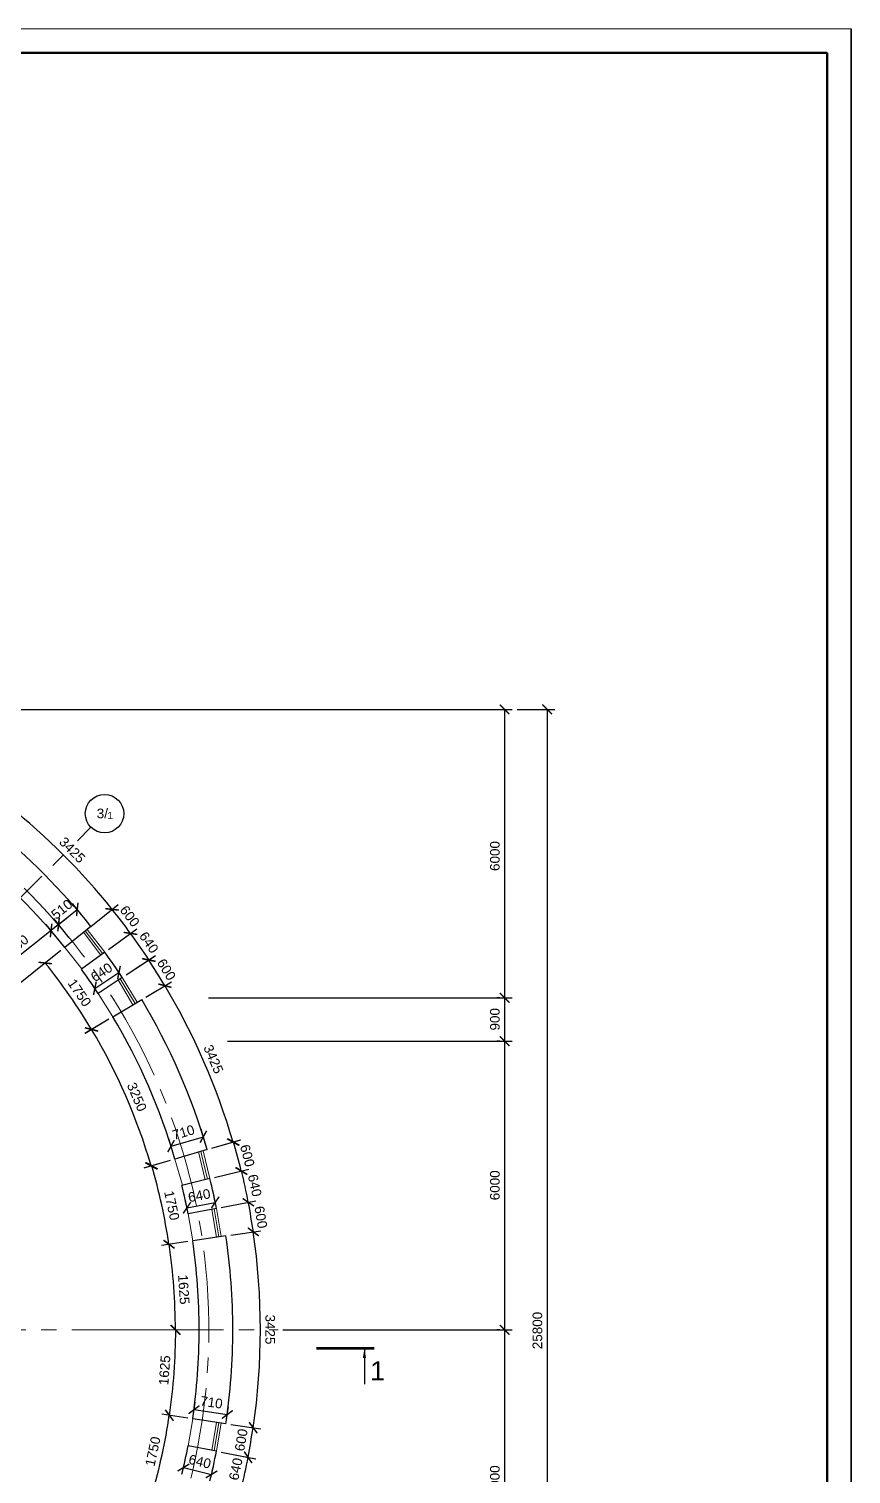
# Model space of a CAD drawing. Header units: millimetres. Extents: x -273 to 3634, y 3015 to 4572.
# Drawn here: x 1577 to 1747.9, y 3308.8 to 3609.3 of the extents above; entities that cross this region are included whole.
import ezdxf

# ---------------------------------------------------------------- set-up
doc = ezdxf.new("R2010")
doc.units = ezdxf.units.MM
doc.linetypes.add('CENTER2', pattern=[28.575, 19.05, -3.175, 3.175, -3.175])
doc.layers.add('@', color=250, linetype='Continuous', lineweight=60)
doc.styles.get("Standard").update_dxf_attribs({"font": 'arial.ttf', "height": 2})
doc.dimstyles.new('ISO-25', dxfattribs={"dimtxt": 2, "dimasz": 2, "dimexe": 1.6, "dimexo": 1, "dimgap": 1, "dimtad": 1, "dimdsep": 46, "dimtxsty": 'Standard', "dimblk": 'ARCHTICK', "dimcen": 2, "dimadec": 0, "dimazin": 0, "dimtfac": 1, "dimtmove": 0, "dimatfit": 3, "dimfxl": 1, "dimarcsym": 0})

# ---------------------------------------------------------------- blocks, each defined once
blk = doc.blocks.new('_ArchTick')
at = {"color": 0, "linetype": 'ByBlock', "lineweight": 15, "const_width": 0.15}
blk.add_lwpolyline([(-0.5, -0.5), (0.5, 0.5)], dxfattribs=at)
blk = doc.blocks.new('*D426')
at = {"layer": '@', "color": 0, "lineweight": -2, "transparency": 16777216}
for p, q in [((1397.96, 3472.23), (1392.67, 3479.28)), ((1396.36, 3471.03), (1399.24, 3473.19)), ((1590.82, 3214.83), (1397.96, 3472.23)), ((1589.23, 3213.63), (1592.1, 3215.79))]:
    blk.add_line(p, q, dxfattribs=at)
at = {"layer": 'Defpoints', "color": 0, "lineweight": 15, "transparency": 16777216}
for p in [(1395.56, 3470.43), (1588.43, 3213.03), (1590.82, 3214.83)]:
    blk.add_point(p, dxfattribs=at)
at = {"layer": '@', "color": 0, "lineweight": -2, "transparency": 16777216, "xscale": 2, "yscale": 2, "zscale": 2}
for p, rotation in [((1397.96, 3472.23), 126.8437671405721), ((1590.82, 3214.83), 306.8437671405721)]:
    blk.add_blockref('_ArchTick', p, dxfattribs=dict(at, rotation=rotation))
at = {"layer": '@', "color": 0, "lineweight": 15, "transparency": 16777216, "insert": (1396.21, 3477.93), "char_height": 2, "attachment_point": 5, "rotation": 306.8438}
blk.add_mtext('380', dxfattribs=at)
blk = doc.blocks.new('*D560')
at = {"layer": '@', "color": 0, "lineweight": -2, "transparency": 16777216}
blk.add_line((1564.26, 3240.55), (1560.95, 3244.67), dxfattribs=at)
blk.add_arc((1485.38, 3338.81), 122.32, 308.7552, 315, dxfattribs=at)
at = {"layer": 'Defpoints', "color": 0, "lineweight": 15, "transparency": 16777216}
for p in [(1485.38, 3338.81), (1568.67, 3249.23), (1564.88, 3239.77), (1584.71, 3239.48), (1568.64, 3235.09)]:
    blk.add_point(p, dxfattribs=at)
at = {"layer": '@', "color": 0, "lineweight": -2, "transparency": 16777216, "xscale": 2, "yscale": 2, "zscale": 2}
for p, rotation in [((1571.87, 3252.32), 45.00000000000025), ((1561.95, 3243.42), 218.7552400099464)]:
    blk.add_blockref('_ArchTick', p, dxfattribs=dict(at, rotation=rotation))
at = {"layer": '@', "color": 0, "lineweight": 15, "transparency": 16777216, "insert": (1565.47, 3249.05), "char_height": 2, "attachment_point": 5, "rotation": 41.7433}
blk.add_mtext('1625', dxfattribs=at)
blk = doc.blocks.new('*D561')
at = {"layer": '@', "color": 0, "lineweight": -2, "transparency": 16777216}
blk.add_line((1583.64, 3259.93), (1579.47, 3263.28), dxfattribs=at)
blk.add_arc((1485.38, 3338.81), 122.26, 315, 321.2448, dxfattribs=at)
at = {"layer": 'Defpoints', "color": 0, "lineweight": 15, "transparency": 16777216}
for p in [(1485.38, 3338.81), (1584.42, 3259.31), (1574.91, 3255.56), (1589.1, 3255.55), (1584.71, 3239.48)]:
    blk.add_point(p, dxfattribs=at)
at = {"layer": '@', "color": 0, "lineweight": -2, "transparency": 16777216, "xscale": 2, "yscale": 2, "zscale": 2}
for p, rotation in [((1580.72, 3262.28), 51.24475999004983), ((1571.83, 3252.36), 224.9999999999999)]:
    blk.add_blockref('_ArchTick', p, dxfattribs=dict(at, rotation=rotation))
at = {"layer": '@', "color": 0, "lineweight": 15, "transparency": 16777216, "insert": (1575.05, 3258.71), "char_height": 2, "attachment_point": 5, "rotation": 48.2255}
blk.add_mtext('1625', dxfattribs=at)
blk = doc.blocks.new('*D574')
at = {"layer": '@', "color": 0, "lineweight": -2, "transparency": 16777216}
for p, q in [((1616.94, 3313.38), (1624.13, 3311.99)), ((1615.59, 3307.15), (1622.69, 3305.42))]:
    blk.add_line(p, q, dxfattribs=at)
blk.add_arc((1485.38, 3338.81), 139.71, 346.3332, 349.061, dxfattribs=at)
at = {"layer": 'Defpoints', "color": 0, "lineweight": 15, "transparency": 16777216}
for p in [(1610.07, 3314.71), (1615.96, 3313.57), (1608.78, 3308.8), (1614.61, 3307.39), (1621.64, 3307.96)]:
    blk.add_point(p, dxfattribs=at)
at = {"layer": '@', "color": 0, "lineweight": -2, "transparency": 16777216, "xscale": 2, "yscale": 2, "zscale": 2}
for p, rotation in [((1622.55, 3312.3), 79.06098322912031), ((1621.14, 3305.8), 256.3331624998994)]:
    blk.add_blockref('_ArchTick', p, dxfattribs=dict(at, rotation=rotation))
at = {"layer": '@', "color": 0, "lineweight": 15, "transparency": 16777216, "insert": (1619.99, 3309.85), "char_height": 2, "attachment_point": 5, "rotation": 77.8598}
blk.add_mtext('640', dxfattribs=at)
blk = doc.blocks.new('*D575')
at = {"layer": '@', "color": 0, "lineweight": -2, "transparency": 16777216}
for p, q in [((1618.93, 3319.14), (1625.16, 3318.23)), ((1616.94, 3313.38), (1624.1, 3312))]:
    blk.add_line(p, q, dxfattribs=at)
blk.add_arc((1485.38, 3338.81), 139.69, 349.061, 351.6224, dxfattribs=at)
at = {"layer": 'Defpoints', "color": 0, "lineweight": 15, "transparency": 16777216}
for p in [(1611.02, 3320.31), (1617.94, 3319.29), (1610.07, 3314.71), (1615.96, 3313.57), (1622.91, 3314.35)]:
    blk.add_point(p, dxfattribs=at)
at = {"layer": '@', "color": 0, "lineweight": -2, "transparency": 16777216, "xscale": 2, "yscale": 2, "zscale": 2}
for p, rotation in [((1623.58, 3318.46), 81.6223903962731), ((1622.53, 3312.3), 259.0609832291208)]:
    blk.add_blockref('_ArchTick', p, dxfattribs=dict(at, rotation=rotation))
at = {"layer": '@', "color": 0, "lineweight": 15, "transparency": 16777216, "insert": (1621.12, 3315.9), "char_height": 2, "attachment_point": 5, "rotation": 80.4209}
blk.add_mtext('600', dxfattribs=at)
blk = doc.blocks.new('*D576')
at = {"layer": '@', "color": 0, "lineweight": -2, "transparency": 16777216}
for p, q in [((1609.02, 3309.77), (1609.49, 3311.71)), ((1609.11, 3310.16), (1614.94, 3308.74)), ((1614.85, 3308.36), (1615.32, 3310.3))]:
    blk.add_line(p, q, dxfattribs=at)
at = {"layer": 'Defpoints', "color": 0, "lineweight": 15, "transparency": 16777216}
for p in [(1608.78, 3308.8), (1614.94, 3308.74), (1614.61, 3307.39)]:
    blk.add_point(p, dxfattribs=at)
at = {"layer": '@', "color": 0, "lineweight": -2, "transparency": 16777216, "xscale": 2, "yscale": 2, "zscale": 2}
for p, rotation in [((1609.11, 3310.16), 166.3330495515562), ((1614.94, 3308.74), 346.3330495515562)]:
    blk.add_blockref('_ArchTick', p, dxfattribs=dict(at, rotation=rotation))
at = {"layer": '@', "color": 0, "lineweight": 15, "transparency": 16777216, "insert": (1612.51, 3311.41), "char_height": 2, "attachment_point": 5, "rotation": 346.333}
blk.add_mtext('640', dxfattribs=at)
blk = doc.blocks.new('*D577')
at = {"layer": '@', "color": 0, "lineweight": -2, "transparency": 16777216}
for p, q in [((1611.17, 3321.3), (1611.54, 3323.79)), ((1611.3, 3322.2), (1618.22, 3321.19)), ((1618.08, 3320.28), (1618.45, 3322.77))]:
    blk.add_line(p, q, dxfattribs=at)
at = {"layer": 'Defpoints', "color": 0, "lineweight": 15, "transparency": 16777216}
for p in [(1618.22, 3321.19), (1611.02, 3320.31), (1617.94, 3319.29)]:
    blk.add_point(p, dxfattribs=at)
at = {"layer": '@', "color": 0, "lineweight": -2, "transparency": 16777216, "xscale": 2, "yscale": 2, "zscale": 2}
for p, rotation in [((1611.3, 3322.2), 171.6223903962732), ((1618.22, 3321.19), 351.6223903962732)]:
    blk.add_blockref('_ArchTick', p, dxfattribs=dict(at, rotation=rotation))
at = {"layer": '@', "color": 0, "lineweight": 15, "transparency": 16777216, "insert": (1614.93, 3323.71), "char_height": 2, "attachment_point": 5, "rotation": 351.6224}
blk.add_mtext('710', dxfattribs=at)
blk = doc.blocks.new('*D578')
at = {"layer": '@', "color": 0, "lineweight": -2, "transparency": 16777216}
for p, q in [((1618.93, 3358.48), (1625.2, 3359.4)), ((1618.93, 3319.14), (1625.2, 3318.22))]:
    blk.add_line(p, q, dxfattribs=at)
blk.add_arc((1485.38, 3338.81), 139.73, 351.6224, 8.3776, dxfattribs=at)
at = {"layer": 'Defpoints', "color": 0, "lineweight": 15, "transparency": 16777216}
for p in [(1611.02, 3357.31), (1617.94, 3358.33), (1624.95, 3332), (1611.02, 3320.31), (1617.94, 3319.29)]:
    blk.add_point(p, dxfattribs=at)
at = {"layer": '@', "color": 0, "lineweight": -2, "transparency": 16777216, "xscale": 2, "yscale": 2, "zscale": 2}
for p, rotation in [((1623.62, 3359.17), 98.37760960372935), ((1623.62, 3318.45), 261.6223903962695)]:
    blk.add_blockref('_ArchTick', p, dxfattribs=dict(at, rotation=rotation))
at = {"layer": '@', "color": 0, "lineweight": 15, "transparency": 16777216, "insert": (1627.13, 3338.87), "char_height": 2, "attachment_point": 5, "rotation": 270.0256}
blk.add_mtext('3425', dxfattribs=at)
blk = doc.blocks.new('*D579')
at = {"layer": '@', "color": 0, "lineweight": -2, "transparency": 16777216}
for p, q in [((1610.04, 3320.45), (1604.58, 3321.25)), ((1606.36, 3303.59), (1601.07, 3305.13))]:
    blk.add_line(p, q, dxfattribs=at)
blk.add_arc((1485.38, 3338.81), 122.09, 343.7675, 351.6224, dxfattribs=at)
at = {"layer": 'Defpoints', "color": 0, "lineweight": 15, "transparency": 16777216}
for p in [(1611.02, 3320.31), (1617.94, 3319.29), (1604.04, 3310.07), (1607.32, 3303.31), (1614.03, 3301.36)]:
    blk.add_point(p, dxfattribs=at)
at = {"layer": '@', "color": 0, "lineweight": -2, "transparency": 16777216, "xscale": 2, "yscale": 2, "zscale": 2}
for p, rotation in [((1606.17, 3321.02), 81.62239039626974), ((1602.6, 3304.68), 253.7674567719871)]:
    blk.add_blockref('_ArchTick', p, dxfattribs=dict(at, rotation=rotation))
at = {"layer": '@', "color": 0, "lineweight": 15, "transparency": 16777216, "insert": (1602.76, 3313.52), "char_height": 2, "attachment_point": 5, "rotation": 77.8396}
blk.add_mtext('1750', dxfattribs=at)
blk = doc.blocks.new('*D580')
at = {"layer": '@', "color": 0, "lineweight": -2, "transparency": 16777216}
blk.add_line((1610.04, 3320.45), (1604.62, 3321.25), dxfattribs=at)
blk.add_arc((1485.38, 3338.81), 122.12, 351.6224, 360, dxfattribs=at)
at = {"layer": 'Defpoints', "color": 0, "lineweight": 15, "transparency": 16777216}
for p in [(1598.38, 3338.81), (1628.8, 3338.81), (1606.92, 3326.92), (1611.02, 3320.31), (1617.94, 3319.29)]:
    blk.add_point(p, dxfattribs=at)
at = {"layer": '@', "color": 0, "lineweight": -2, "transparency": 16777216, "xscale": 2, "yscale": 2, "zscale": 2}
for p, rotation in [((1607.5, 3338.81), 89.9999999999996), ((1606.2, 3321.02), 261.622390396269)]:
    blk.add_blockref('_ArchTick', p, dxfattribs=dict(at, rotation=rotation))
at = {"layer": '@', "color": 0, "lineweight": 15, "transparency": 16777216, "insert": (1605.19, 3330.4), "char_height": 2, "attachment_point": 5, "rotation": 85.9856}
blk.add_mtext('1625', dxfattribs=at)
blk = doc.blocks.new('*D581')
at = {"layer": '@', "color": 0, "lineweight": -2, "transparency": 16777216}
blk.add_line((1610.04, 3357.17), (1604.54, 3356.36), dxfattribs=at)
blk.add_arc((1485.38, 3338.81), 122.05, 360, 8.3776, dxfattribs=at)
at = {"layer": 'Defpoints', "color": 0, "lineweight": 15, "transparency": 16777216}
for p in [(1611.02, 3357.31), (1617.94, 3358.33), (1606.85, 3350.69), (1598.38, 3338.81), (1628.8, 3338.81)]:
    blk.add_point(p, dxfattribs=at)
at = {"layer": '@', "color": 0, "lineweight": -2, "transparency": 16777216, "xscale": 2, "yscale": 2, "zscale": 2}
for p, rotation in [((1606.13, 3356.59), 98.37760960373078), ((1607.43, 3338.81), 269.9999999999994)]:
    blk.add_blockref('_ArchTick', p, dxfattribs=dict(at, rotation=rotation))
at = {"layer": '@', "color": 0, "lineweight": 15, "transparency": 16777216, "insert": (1609.17, 3347.18), "char_height": 2, "attachment_point": 5, "rotation": 273.8695}
blk.add_mtext('1625', dxfattribs=at)
blk = doc.blocks.new('*D582')
at = {"layer": '@', "color": 0, "lineweight": -2, "transparency": 16777216}
for p, q in [((1606.36, 3374.03), (1600.99, 3372.47)), ((1610.04, 3357.17), (1604.51, 3356.35))]:
    blk.add_line(p, q, dxfattribs=at)
blk.add_arc((1485.38, 3338.81), 122.01, 8.3776, 16.2325, dxfattribs=at)
at = {"layer": 'Defpoints', "color": 0, "lineweight": 15, "transparency": 16777216}
for p in [(1614.03, 3376.26), (1607.32, 3374.31), (1603.97, 3367.53), (1611.02, 3357.31), (1617.94, 3358.33)]:
    blk.add_point(p, dxfattribs=at)
at = {"layer": '@', "color": 0, "lineweight": -2, "transparency": 16777216, "xscale": 2, "yscale": 2, "zscale": 2}
for p, rotation in [((1602.53, 3372.92), 106.2325432280136), ((1606.09, 3356.59), 278.3776096037335)]:
    blk.add_blockref('_ArchTick', p, dxfattribs=dict(at, rotation=rotation))
at = {"layer": '@', "color": 0, "lineweight": 15, "transparency": 16777216, "insert": (1606.69, 3364.66), "char_height": 2, "attachment_point": 5, "rotation": 282.0311}
blk.add_mtext('1750', dxfattribs=at)
blk = doc.blocks.new('*D583')
at = {"layer": '@', "color": 0, "lineweight": -2, "transparency": 16777216}
for p, q in [((1609.88, 3363.89), (1609.52, 3365.75)), ((1615.77, 3365.03), (1615.42, 3366.88)), ((1609.83, 3364.17), (1615.72, 3365.31))]:
    blk.add_line(p, q, dxfattribs=at)
at = {"layer": 'Defpoints', "color": 0, "lineweight": 15, "transparency": 16777216}
for p in [(1610.07, 3362.91), (1615.72, 3365.31), (1615.96, 3364.05)]:
    blk.add_point(p, dxfattribs=at)
at = {"layer": '@', "color": 0, "lineweight": -2, "transparency": 16777216, "xscale": 2, "yscale": 2, "zscale": 2}
for p, rotation in [((1615.72, 3365.31), 10.93901677086723), ((1609.83, 3364.17), 190.9390167708672)]:
    blk.add_blockref('_ArchTick', p, dxfattribs=dict(at, rotation=rotation))
at = {"layer": '@', "color": 0, "lineweight": 15, "transparency": 16777216, "insert": (1612.39, 3366.73), "char_height": 2, "attachment_point": 5, "rotation": 10.939}
blk.add_mtext('640', dxfattribs=at)
blk = doc.blocks.new('*D584')
at = {"layer": '@', "color": 0, "lineweight": -2, "transparency": 16777216}
for p, q in [((1616.94, 3364.24), (1624.16, 3365.63)), ((1618.93, 3358.48), (1625.22, 3359.4))]:
    blk.add_line(p, q, dxfattribs=at)
blk.add_arc((1485.38, 3338.81), 139.75, 8.3776, 10.939, dxfattribs=at)
at = {"layer": 'Defpoints', "color": 0, "lineweight": 15, "transparency": 16777216}
for p in [(1610.07, 3362.91), (1615.96, 3364.05), (1622.97, 3363.28), (1611.02, 3357.31), (1617.94, 3358.33)]:
    blk.add_point(p, dxfattribs=at)
at = {"layer": '@', "color": 0, "lineweight": -2, "transparency": 16777216, "xscale": 2, "yscale": 2, "zscale": 2}
for p, rotation in [((1622.59, 3365.33), 100.9390167708806), ((1623.64, 3359.17), 278.3776096037285)]:
    blk.add_blockref('_ArchTick', p, dxfattribs=dict(at, rotation=rotation))
at = {"layer": '@', "color": 0, "lineweight": 15, "transparency": 16777216, "insert": (1625.2, 3362.22), "char_height": 2, "attachment_point": 5, "rotation": 279.504}
blk.add_mtext('600', dxfattribs=at)
blk = doc.blocks.new('*D585')
at = {"layer": '@', "color": 0, "lineweight": -2, "transparency": 16777216}
for p, q in [((1615.59, 3370.47), (1622.73, 3372.21)), ((1616.94, 3364.24), (1624.17, 3365.63))]:
    blk.add_line(p, q, dxfattribs=at)
blk.add_arc((1485.38, 3338.81), 139.75, 10.939, 13.6668, dxfattribs=at)
at = {"layer": 'Defpoints', "color": 0, "lineweight": 15, "transparency": 16777216}
for p in [(1608.78, 3368.82), (1614.61, 3370.23), (1621.68, 3369.67), (1610.07, 3362.91), (1615.96, 3364.05)]:
    blk.add_point(p, dxfattribs=at)
at = {"layer": '@', "color": 0, "lineweight": -2, "transparency": 16777216, "xscale": 2, "yscale": 2, "zscale": 2}
for p, rotation in [((1621.18, 3371.83), 103.6668375001053), ((1622.59, 3365.33), 280.9390167708798)]:
    blk.add_blockref('_ArchTick', p, dxfattribs=dict(at, rotation=rotation))
at = {"layer": '@', "color": 0, "lineweight": 15, "transparency": 16777216, "insert": (1623.94, 3368.83), "char_height": 2, "attachment_point": 5, "rotation": 282.2226}
blk.add_mtext('640', dxfattribs=at)
blk = doc.blocks.new('*D586')
at = {"layer": '@', "color": 0, "lineweight": -2, "transparency": 16777216}
for p, q in [((1614.99, 3376.54), (1621.04, 3378.31)), ((1615.59, 3370.47), (1622.68, 3372.19))]:
    blk.add_line(p, q, dxfattribs=at)
blk.add_arc((1485.38, 3338.81), 139.7, 13.6668, 16.2325, dxfattribs=at)
at = {"layer": 'Defpoints', "color": 0, "lineweight": 15, "transparency": 16777216}
for p in [(1614.03, 3376.26), (1620.07, 3375.85), (1607.32, 3374.31), (1608.78, 3368.82), (1614.61, 3370.23)]:
    blk.add_point(p, dxfattribs=at)
at = {"layer": '@', "color": 0, "lineweight": -2, "transparency": 16777216, "xscale": 2, "yscale": 2, "zscale": 2}
for p, rotation in [((1619.51, 3377.86), 106.2325432280079), ((1621.12, 3371.82), 283.6668375001028)]:
    blk.add_blockref('_ArchTick', p, dxfattribs=dict(at, rotation=rotation))
at = {"layer": '@', "color": 0, "lineweight": 15, "transparency": 16777216, "insert": (1622.39, 3375.02), "char_height": 2, "attachment_point": 5, "rotation": 284.8039}
blk.add_mtext('600', dxfattribs=at)
blk = doc.blocks.new('*D587')
at = {"layer": '@', "color": 0, "lineweight": -2, "transparency": 16777216}
for p, q in [((1607.04, 3375.27), (1606.09, 3378.54)), ((1606.53, 3377), (1613.24, 3378.95)), ((1613.75, 3377.22), (1612.8, 3380.49))]:
    blk.add_line(p, q, dxfattribs=at)
at = {"layer": 'Defpoints', "color": 0, "lineweight": 15, "transparency": 16777216}
for p in [(1613.24, 3378.95), (1614.03, 3376.26), (1607.32, 3374.31)]:
    blk.add_point(p, dxfattribs=at)
at = {"layer": '@', "color": 0, "lineweight": -2, "transparency": 16777216, "xscale": 2, "yscale": 2, "zscale": 2}
for p, rotation in [((1606.53, 3377), 196.2326182920623), ((1613.24, 3378.95), 16.23261829206233)]:
    blk.add_blockref('_ArchTick', p, dxfattribs=dict(at, rotation=rotation))
at = {"layer": '@', "color": 0, "lineweight": 15, "transparency": 16777216, "insert": (1609.1, 3379.85), "char_height": 2, "attachment_point": 5, "rotation": 16.2326}
blk.add_mtext('710', dxfattribs=at)
blk = doc.blocks.new('*D588')
at = {"layer": '@', "color": 0, "lineweight": -2, "transparency": 16777216}
for p, q in [((1601.29, 3408), (1606.62, 3411.18)), ((1614.99, 3376.54), (1620.95, 3378.28))]:
    blk.add_line(p, q, dxfattribs=at)
blk.add_arc((1485.38, 3338.81), 139.6, 16.2325, 30.8343, dxfattribs=at)
at = {"layer": 'Defpoints', "color": 0, "lineweight": 15, "transparency": 16777216}
for p in [(1600.43, 3407.49), (1594.43, 3403.9), (1610.89, 3399.93), (1614.03, 3376.26), (1607.32, 3374.31)]:
    blk.add_point(p, dxfattribs=at)
at = {"layer": '@', "color": 0, "lineweight": -2, "transparency": 16777216, "xscale": 2, "yscale": 2, "zscale": 2}
for p, rotation in [((1605.25, 3410.36), 120.8343140170233), ((1619.41, 3377.83), 286.2325432280135)]:
    blk.add_blockref('_ArchTick', p, dxfattribs=dict(at, rotation=rotation))
at = {"layer": '@', "color": 0, "lineweight": 15, "transparency": 16777216, "insert": (1615.34, 3395.08), "char_height": 2, "attachment_point": 5, "rotation": 293.413}
blk.add_mtext('3425', dxfattribs=at)
blk = doc.blocks.new('*D589')
at = {"layer": '@', "color": 0, "lineweight": -2, "transparency": 16777216}
for p, q in [((1593.57, 3403.39), (1588.65, 3400.45)), ((1606.36, 3374.03), (1600.85, 3372.43))]:
    blk.add_line(p, q, dxfattribs=at)
blk.add_arc((1485.38, 3338.81), 121.87, 16.2325, 30.8343, dxfattribs=at)
at = {"layer": 'Defpoints', "color": 0, "lineweight": 15, "transparency": 16777216}
for p in [(1600.43, 3407.49), (1594.43, 3403.9), (1594.95, 3392.17), (1614.03, 3376.26), (1607.32, 3374.31)]:
    blk.add_point(p, dxfattribs=at)
at = {"layer": '@', "color": 0, "lineweight": -2, "transparency": 16777216, "xscale": 2, "yscale": 2, "zscale": 2}
for p, rotation in [((1590.02, 3401.27), 120.8343140170244), ((1602.39, 3372.88), 286.2325432280117)]:
    blk.add_blockref('_ArchTick', p, dxfattribs=dict(at, rotation=rotation))
at = {"layer": '@', "color": 0, "lineweight": 15, "transparency": 16777216, "insert": (1599.42, 3387.22), "char_height": 2, "attachment_point": 5, "rotation": 293}
blk.add_mtext('3250', dxfattribs=at)
blk = doc.blocks.new('*D590')
at = {"layer": '@', "color": 0, "lineweight": -2, "transparency": 16777216}
for p, q in [((1595.84, 3412.89), (1594.82, 3414.44)), ((1590.83, 3409.59), (1589.81, 3411.14)), ((1590.69, 3409.8), (1595.7, 3413.1))]:
    blk.add_line(p, q, dxfattribs=at)
at = {"layer": 'Defpoints', "color": 0, "lineweight": 15, "transparency": 16777216}
for p in [(1595.7, 3413.1), (1596.39, 3412.06), (1591.38, 3408.75)]:
    blk.add_point(p, dxfattribs=at)
at = {"layer": '@', "color": 0, "lineweight": -2, "transparency": 16777216, "xscale": 2, "yscale": 2, "zscale": 2}
for p, rotation in [((1595.7, 3413.1), 33.41818150953313), ((1590.69, 3409.8), 213.4181815095331)]:
    blk.add_blockref('_ArchTick', p, dxfattribs=dict(at, rotation=rotation))
at = {"layer": '@', "color": 0, "lineweight": 15, "transparency": 16777216, "insert": (1592.08, 3413.14), "char_height": 2, "attachment_point": 5, "rotation": 33.4182}
blk.add_mtext('640', dxfattribs=at)
blk = doc.blocks.new('*D591')
at = {"layer": '@', "color": 0, "lineweight": -2, "transparency": 16777216}
for p, q in [((1597.23, 3412.61), (1603.23, 3416.57)), ((1601.29, 3408), (1606.61, 3411.18))]:
    blk.add_line(p, q, dxfattribs=at)
blk.add_arc((1485.38, 3338.81), 139.59, 30.8343, 33.4182, dxfattribs=at)
at = {"layer": 'Defpoints', "color": 0, "lineweight": 15, "transparency": 16777216}
for p in [(1603.04, 3413.93), (1596.39, 3412.06), (1591.38, 3408.75), (1600.43, 3407.49), (1594.43, 3403.9)]:
    blk.add_point(p, dxfattribs=at)
at = {"layer": '@', "color": 0, "lineweight": -2, "transparency": 16777216, "xscale": 2, "yscale": 2, "zscale": 2}
for p, rotation in [((1601.89, 3415.69), 123.4181815095303), ((1605.24, 3410.36), 300.8343140170239)]:
    blk.add_blockref('_ArchTick', p, dxfattribs=dict(at, rotation=rotation))
at = {"layer": '@', "color": 0, "lineweight": 15, "transparency": 16777216, "insert": (1605.56, 3413.71), "char_height": 2, "attachment_point": 5, "rotation": 301.9339}
blk.add_mtext('600', dxfattribs=at)
blk = doc.blocks.new('*D592')
at = {"layer": '@', "color": 0, "lineweight": -2, "transparency": 16777216}
for p, q in [((1593.55, 3417.9), (1599.39, 3422.17)), ((1597.23, 3412.61), (1603.27, 3416.6))]:
    blk.add_line(p, q, dxfattribs=at)
blk.add_arc((1485.38, 3338.81), 139.64, 33.4182, 36.1731, dxfattribs=at)
at = {"layer": 'Defpoints', "color": 0, "lineweight": 15, "transparency": 16777216}
for p in [(1592.74, 3417.31), (1599.41, 3419.41), (1587.9, 3413.77), (1596.39, 3412.06), (1591.38, 3408.75)]:
    blk.add_point(p, dxfattribs=at)
at = {"layer": '@', "color": 0, "lineweight": -2, "transparency": 16777216, "xscale": 2, "yscale": 2, "zscale": 2}
for p, rotation in [((1598.1, 3421.23), 126.1731465309581), ((1601.93, 3415.71), 303.4181815095312)]:
    blk.add_blockref('_ArchTick', p, dxfattribs=dict(at, rotation=rotation))
at = {"layer": '@', "color": 0, "lineweight": 15, "transparency": 16777216, "insert": (1601.92, 3419.34), "char_height": 2, "attachment_point": 5, "rotation": 304.6425}
blk.add_mtext('640', dxfattribs=at)
blk = doc.blocks.new('*D593')
at = {"layer": '@', "color": 0, "lineweight": -2, "transparency": 16777216}
for p, q in [((1589.88, 3422.69), (1595.52, 3427.22)), ((1593.55, 3417.9), (1599.39, 3422.17))]:
    blk.add_line(p, q, dxfattribs=at)
blk.add_arc((1485.38, 3338.81), 139.64, 36.1731, 38.7552, dxfattribs=at)
at = {"layer": 'Defpoints', "color": 0, "lineweight": 15, "transparency": 16777216}
for p in [(1595.57, 3424.58), (1589.1, 3422.07), (1584.42, 3418.31), (1592.74, 3417.31), (1587.9, 3413.77)]:
    blk.add_point(p, dxfattribs=at)
at = {"layer": '@', "color": 0, "lineweight": -2, "transparency": 16777216, "xscale": 2, "yscale": 2, "zscale": 2}
for p, rotation in [((1594.27, 3426.22), 128.7552400099442), ((1598.1, 3421.23), 306.1731465309526)]:
    blk.add_blockref('_ArchTick', p, dxfattribs=dict(at, rotation=rotation))
at = {"layer": '@', "color": 0, "lineweight": 15, "transparency": 16777216, "insert": (1597.94, 3424.81), "char_height": 2, "attachment_point": 5, "rotation": 307.3805}
blk.add_mtext('600', dxfattribs=at)
blk = doc.blocks.new('*D594')
at = {"layer": '@', "color": 0, "lineweight": -2, "transparency": 16777216}
for p, q in [((1583.64, 3417.69), (1579.13, 3414.07)), ((1593.57, 3403.39), (1588.61, 3400.43))]:
    blk.add_line(p, q, dxfattribs=at)
blk.add_arc((1485.38, 3338.81), 121.82, 30.8343, 38.7552, dxfattribs=at)
at = {"layer": 'Defpoints', "color": 0, "lineweight": 15, "transparency": 16777216}
for p in [(1589.1, 3422.07), (1584.42, 3418.31), (1583.79, 3410.61), (1600.43, 3407.49), (1594.43, 3403.9)]:
    blk.add_point(p, dxfattribs=at)
at = {"layer": '@', "color": 0, "lineweight": -2, "transparency": 16777216, "xscale": 2, "yscale": 2, "zscale": 2}
for p, rotation in [((1580.38, 3415.07), 128.7552400099452), ((1589.98, 3401.25), 300.8343140170252)]:
    blk.add_blockref('_ArchTick', p, dxfattribs=dict(at, rotation=rotation))
at = {"layer": '@', "color": 0, "lineweight": 15, "transparency": 16777216, "insert": (1587.49, 3408.89), "char_height": 2, "attachment_point": 5, "rotation": 304.4612}
blk.add_mtext('1750', dxfattribs=at)
blk = doc.blocks.new('*D595')
at = {"layer": '@', "color": 0, "lineweight": -2, "transparency": 16777216}
for p, q in [((1569.26, 3443.31), (1573.8, 3448.96)), ((1589.88, 3422.69), (1595.53, 3427.23))]:
    blk.add_line(p, q, dxfattribs=at)
blk.add_arc((1485.38, 3338.81), 139.65, 38.7552, 51.2448, dxfattribs=at)
at = {"layer": 'Defpoints', "color": 0, "lineweight": 15, "transparency": 16777216}
for p in [(1568.64, 3442.53), (1580.48, 3441.08), (1564.88, 3437.85), (1589.1, 3422.07), (1584.42, 3418.31)]:
    blk.add_point(p, dxfattribs=at)
at = {"layer": '@', "color": 0, "lineweight": -2, "transparency": 16777216, "xscale": 2, "yscale": 2, "zscale": 2}
for p, rotation in [((1572.8, 3447.71), 141.244759990053), ((1594.28, 3426.23), 308.7552400099485)]:
    blk.add_blockref('_ArchTick', p, dxfattribs=dict(at, rotation=rotation))
at = {"layer": '@', "color": 0, "lineweight": 15, "transparency": 16777216, "insert": (1585.98, 3438.57), "char_height": 2, "attachment_point": 5, "rotation": 314.7597}
blk.add_mtext('3425', dxfattribs=at)
blk = doc.blocks.new('*D596')
at = {"layer": '@', "color": 0, "lineweight": -2, "transparency": 16777216}
for p, q in [((1583.79, 3419.09), (1580.59, 3423.09)), ((1583.15, 3423.09), (1581.59, 3421.84)), ((1585.35, 3420.34), (1582.14, 3424.34)), ((1583.15, 3423.09), (1584.71, 3424.34)), ((1581.59, 3421.84), (1573.44, 3415.3))]:
    blk.add_line(p, q, dxfattribs=at)
at = {"layer": 'Defpoints', "color": 0, "lineweight": 15, "transparency": 16777216}
for p in [(1583.15, 3423.09), (1584.42, 3418.31), (1585.98, 3419.56)]:
    blk.add_point(p, dxfattribs=at)
at = {"layer": '@', "color": 0, "lineweight": -2, "transparency": 16777216, "xscale": 2, "yscale": 2, "zscale": 2}
for p, rotation in [((1581.59, 3421.84), 38.75524000994513), ((1583.15, 3423.09), 218.7552400099451)]:
    blk.add_blockref('_ArchTick', p, dxfattribs=dict(at, rotation=rotation))
at = {"layer": '@', "color": 0, "lineweight": 15, "transparency": 16777216, "insert": (1574.69, 3418.89), "char_height": 2, "attachment_point": 5, "rotation": 38.7552}
blk.add_mtext('200', dxfattribs=at)
blk = doc.blocks.new('*D597')
at = {"layer": '@', "color": 0, "lineweight": -2, "transparency": 16777216}
for p, q in [((1583.14, 3423.1), (1587.03, 3426.22)), ((1589.24, 3423.47), (1586.03, 3427.47)), ((1585.35, 3420.34), (1582.14, 3424.35))]:
    blk.add_line(p, q, dxfattribs=at)
at = {"layer": 'Defpoints', "color": 0, "lineweight": 15, "transparency": 16777216}
for p in [(1587.03, 3426.22), (1589.87, 3422.69), (1585.98, 3419.56)]:
    blk.add_point(p, dxfattribs=at)
at = {"layer": '@', "color": 0, "lineweight": -2, "transparency": 16777216, "xscale": 2, "yscale": 2, "zscale": 2}
for p, rotation in [((1587.03, 3426.22), 38.75524000994238), ((1583.14, 3423.1), 218.7552400099424)]:
    blk.add_blockref('_ArchTick', p, dxfattribs=dict(at, rotation=rotation))
at = {"layer": '@', "color": 0, "lineweight": 15, "transparency": 16777216, "insert": (1583.82, 3426.24), "char_height": 2, "attachment_point": 5, "rotation": 38.7552}
blk.add_mtext('510', dxfattribs=at)
blk = doc.blocks.new('*D598')
at = {"layer": '@', "color": 0, "lineweight": -2, "transparency": 16777216}
blk.add_line((1583.64, 3417.69), (1572.38, 3408.65), dxfattribs=at)
blk.add_arc((1485.38, 3338.81), 113.17, 38.7552, 45, dxfattribs=at)
at = {"layer": 'Defpoints', "color": 0, "lineweight": 15, "transparency": 16777216}
for p in [(1584.71, 3438.14), (1589.1, 3422.07), (1584.42, 3418.31), (1568.25, 3415.87), (1485.38, 3338.81)]:
    blk.add_point(p, dxfattribs=at)
at = {"layer": '@', "color": 0, "lineweight": -2, "transparency": 16777216, "xscale": 2, "yscale": 2, "zscale": 2}
for p, rotation in [((1565.4, 3418.83), 135.0000000000001), ((1573.63, 3409.65), 308.7552400099443)]:
    blk.add_blockref('_ArchTick', p, dxfattribs=dict(at, rotation=rotation))
at = {"layer": '@', "color": 0, "lineweight": 15, "transparency": 16777216, "insert": (1571.7, 3415.08), "char_height": 2, "attachment_point": 5, "rotation": 311.4626}
blk.add_mtext('1625', dxfattribs=at)
blk = doc.blocks.new('*D599')
at = {"layer": '@', "color": 0, "lineweight": -2, "transparency": 16777216}
blk.add_line((1564.26, 3437.07), (1555.22, 3425.81), dxfattribs=at)
blk.add_arc((1485.38, 3338.81), 113.17, 45, 51.2448, dxfattribs=at)
at = {"layer": 'Defpoints', "color": 0, "lineweight": 15, "transparency": 16777216}
for p in [(1568.64, 3442.53), (1564.88, 3437.85), (1584.71, 3438.14), (1559.38, 3424.43), (1485.38, 3338.81)]:
    blk.add_point(p, dxfattribs=at)
at = {"layer": '@', "color": 0, "lineweight": -2, "transparency": 16777216, "xscale": 2, "yscale": 2, "zscale": 2}
for p, rotation in [((1556.22, 3427.06), 141.2447599900508), ((1565.4, 3418.83), 314.9999999999998)]:
    blk.add_blockref('_ArchTick', p, dxfattribs=dict(at, rotation=rotation))
at = {"layer": '@', "color": 0, "lineweight": 15, "transparency": 16777216, "insert": (1562.49, 3424.38), "char_height": 2, "attachment_point": 5, "rotation": 317.9768}
blk.add_mtext('1625', dxfattribs=at)
blk = doc.blocks.new('*D635')
at = {"layer": '@', "color": 0, "lineweight": -2, "transparency": 16777216}
for p, q in [((1629.8, 3338.81), (1677.48, 3338.81)), ((1675.88, 3338.81), (1675.88, 3278.81)), ((1674.88, 3278.81), (1674.28, 3278.81))]:
    blk.add_line(p, q, dxfattribs=at)
at = {"layer": 'Defpoints', "color": 0, "lineweight": 15, "transparency": 16777216}
for p in [(1628.8, 3338.81), (1675.88, 3278.81), (1675.88, 3278.81)]:
    blk.add_point(p, dxfattribs=at)
at = {"layer": '@', "color": 0, "lineweight": -2, "transparency": 16777216, "xscale": 2, "yscale": 2, "zscale": 2}
for p, rotation in [((1675.88, 3338.81), 90), ((1675.88, 3278.81), 270)]:
    blk.add_blockref('_ArchTick', p, dxfattribs=dict(at, rotation=rotation))
at = {"layer": '@', "color": 0, "lineweight": 15, "transparency": 16777216, "insert": (1673.86, 3307.51), "char_height": 2, "attachment_point": 5, "rotation": 90}
blk.add_mtext('6000', dxfattribs=at)
blk = doc.blocks.new('*D636')
at = {"layer": '@', "color": 0, "lineweight": -2, "transparency": 16777216}
for p, q in [((1618.23, 3398.81), (1677.48, 3398.81)), ((1675.88, 3398.81), (1675.88, 3338.81)), ((1674.88, 3338.81), (1674.28, 3338.81))]:
    blk.add_line(p, q, dxfattribs=at)
at = {"layer": 'Defpoints', "color": 0, "lineweight": 15, "transparency": 16777216}
for p in [(1617.23, 3398.81), (1675.88, 3338.81), (1675.88, 3338.81)]:
    blk.add_point(p, dxfattribs=at)
at = {"layer": '@', "color": 0, "lineweight": -2, "transparency": 16777216, "xscale": 2, "yscale": 2, "zscale": 2}
for p, rotation in [((1675.88, 3398.81), 90), ((1675.88, 3338.81), 270)]:
    blk.add_blockref('_ArchTick', p, dxfattribs=dict(at, rotation=rotation))
at = {"layer": '@', "color": 0, "lineweight": 15, "transparency": 16777216, "insert": (1673.86, 3368.85), "char_height": 2, "attachment_point": 5, "rotation": 90}
blk.add_mtext('6000', dxfattribs=at)
blk = doc.blocks.new('*D637')
at = {"layer": '@', "color": 0, "lineweight": -2, "transparency": 16777216}
for p, q in [((1614.33, 3407.81), (1677.48, 3407.81)), ((1675.88, 3407.81), (1675.88, 3398.81)), ((1674.88, 3398.81), (1674.28, 3398.81))]:
    blk.add_line(p, q, dxfattribs=at)
at = {"layer": 'Defpoints', "color": 0, "lineweight": 15, "transparency": 16777216}
for p in [(1613.33, 3407.81), (1675.88, 3398.81), (1675.88, 3398.81)]:
    blk.add_point(p, dxfattribs=at)
at = {"layer": '@', "color": 0, "lineweight": -2, "transparency": 16777216, "xscale": 2, "yscale": 2, "zscale": 2}
for p, rotation in [((1675.88, 3407.81), 90), ((1675.88, 3398.81), 270)]:
    blk.add_blockref('_ArchTick', p, dxfattribs=dict(at, rotation=rotation))
at = {"layer": '@', "color": 0, "lineweight": 15, "transparency": 16777216, "insert": (1673.86, 3403.37), "char_height": 2, "attachment_point": 5, "rotation": 90}
blk.add_mtext('900', dxfattribs=at)
blk = doc.blocks.new('*D638')
at = {"layer": '@', "color": 0, "lineweight": -2, "transparency": 16777216}
for p, q in [((1552.29, 3467.81), (1677.48, 3467.81)), ((1675.88, 3467.81), (1675.88, 3407.81)), ((1674.88, 3407.81), (1674.28, 3407.81))]:
    blk.add_line(p, q, dxfattribs=at)
at = {"layer": 'Defpoints', "color": 0, "lineweight": 15, "transparency": 16777216}
for p in [(1551.29, 3467.81), (1675.88, 3407.81), (1675.88, 3407.81)]:
    blk.add_point(p, dxfattribs=at)
at = {"layer": '@', "color": 0, "lineweight": -2, "transparency": 16777216, "xscale": 2, "yscale": 2, "zscale": 2}
for p, rotation in [((1675.88, 3467.81), 90), ((1675.88, 3407.81), 270)]:
    blk.add_blockref('_ArchTick', p, dxfattribs=dict(at, rotation=rotation))
at = {"layer": '@', "color": 0, "lineweight": 15, "transparency": 16777216, "insert": (1673.86, 3437.32), "char_height": 2, "attachment_point": 5, "rotation": 90}
blk.add_mtext('6000', dxfattribs=at)
blk = doc.blocks.new('*D639')
at = {"layer": '@', "color": 0, "lineweight": -2, "transparency": 16777216}
for p, q in [((1678.48, 3467.81), (1686.32, 3467.81)), ((1684.72, 3467.81), (1684.72, 3209.81)), ((1678.48, 3209.81), (1686.32, 3209.81))]:
    blk.add_line(p, q, dxfattribs=at)
at = {"layer": 'Defpoints', "color": 0, "lineweight": 15, "transparency": 16777216}
for p in [(1677.48, 3467.81), (1677.48, 3209.81), (1684.72, 3209.81)]:
    blk.add_point(p, dxfattribs=at)
at = {"layer": '@', "color": 0, "lineweight": -2, "transparency": 16777216, "xscale": 2, "yscale": 2, "zscale": 2}
for p, rotation in [((1684.72, 3467.81), 90), ((1684.72, 3209.81), 270)]:
    blk.add_blockref('_ArchTick', p, dxfattribs=dict(at, rotation=rotation))
at = {"layer": '@', "color": 0, "lineweight": 15, "transparency": 16777216, "insert": (1682.7, 3338.66), "char_height": 2, "attachment_point": 5, "rotation": 90}
blk.add_mtext('25800', dxfattribs=at)

msp = doc.modelspace()

# ---------------------------------------------------------------- linework, layer by layer
at = {"color": 7, "lineweight": 15}
msp.add_line((906.909, 3609.3), (1747.909, 3609.3), dxfattribs=at)
at = {"layer": '@', "color": 0, "lineweight": 30}
for p, q in [((1747.909, 3015.3), (1747.909, 3609.3)), ((1747.909, 3609.3), (1747.909, 3015.3)), ((1589.867, 3422.686), (1589.097, 3422.067)), ((1589.097, 3422.067), (1584.418, 3418.311)), ((1592.742, 3417.31), (1587.899, 3413.769)), ((1596.391, 3412.059), (1591.383, 3408.755)), ((1594.429, 3403.905), (1600.429, 3407.487)), ((1614.027, 3376.264), (1607.317, 3374.311)), ((1614.614, 3370.235), (1608.784, 3368.817)), ((1615.963, 3364.049), (1610.072, 3362.91)), ((1617.938, 3358.331), (1611.025, 3357.313)), ((1617.938, 3319.288), (1611.025, 3320.306)), ((1615.963, 3313.571), (1610.072, 3314.71))]:
    msp.add_line(p, q, dxfattribs=at)
at = {"layer": '@', "color": 0, "lineweight": 50}
for p, q in [((926.909, 3604.3), (1742.909, 3604.3)), ((1742.909, 3604.3), (1742.909, 3020.3))]:
    msp.add_line(p, q, dxfattribs=at)
at = {"layer": '@', "color": 0, "lineweight": 15}
for p, q in [((1587.046, 3440.476), (1589.874, 3443.304)), ((1588.303, 3421.459), (1591.949, 3416.702)), ((1588.7, 3421.763), (1592.345, 3417.006)), ((1589.097, 3422.067), (1592.742, 3417.31)), ((1584.418, 3418.311), (1588.003, 3413.845)), ((1595.533, 3411.547), (1598.606, 3406.398)), ((1595.962, 3411.803), (1599.035, 3406.654)), ((1596.391, 3412.059), (1599.464, 3406.911)), ((1591.383, 3408.755), (1594.429, 3403.905)), ((1613.642, 3369.998), (1612.234, 3375.789)), ((1614.128, 3370.116), (1612.72, 3375.907)), ((1614.614, 3370.235), (1613.206, 3376.026)), ((1607.317, 3374.311), (1608.908, 3368.847)), ((1610.072, 3362.91), (1611.025, 3357.313)), ((1614.977, 3363.881), (1615.975, 3358.02)), ((1615.47, 3363.965), (1616.468, 3358.104)), ((1615.963, 3364.049), (1616.961, 3358.188)), ((1610.072, 3314.71), (1611.025, 3320.306)), ((1614.977, 3313.739), (1615.975, 3319.6)), ((1615.47, 3313.655), (1616.468, 3319.516)), ((1615.963, 3313.571), (1616.961, 3319.432))]:
    msp.add_line(p, q, dxfattribs=at)
at = {"layer": '@', "color": 0, "linetype": 'CENTER2', "lineweight": 15}
for p, q in [((1485.38, 3338.81), (1584.708, 3438.138)), ((1014.389, 3338.81), (1598.536, 3338.81)), ((1598.38, 3338.81), (1628.797, 3338.81))]:
    msp.add_line(p, q, dxfattribs=at)
at = {"layer": '@', "color": 0, "lineweight": 100}
msp.add_line((1636.735, 3334.971), (1648.735, 3334.971), dxfattribs=at)
at = {"layer": '@', "color": 0, "lineweight": 30}
msp.add_circle((1592.703, 3446.133), 4, dxfattribs=at)
at = {"layer": '@', "color": 0, "linetype": 'CENTER2', "lineweight": 15}
msp.add_arc((1485.38, 3338.81), 129, 270, 147.66397, dxfattribs=at)
at = {"layer": '@', "color": 0, "lineweight": 30}
for radius, start, end in [(133.988, 38.75524, 51.24476), (127, 38.75524, 51.24476), (133, 33.41818, 36.17315), (127, 33.41818, 36.17315), (133.988, 16.23254, 30.83431), (127, 16.23254, 30.83431), (127, 10.93902, 13.66684), (133, 10.93902, 13.66684), (127, 0, 8.37761), (133.988, 0, 8.37761), (127, 351.62239, 0), (133.988, 351.62239, 0), (127, 346.33316, 349.06098), (133, 346.33316, 349.06098)]:
    msp.add_arc((1485.38, 3338.81), radius, start, end, dxfattribs=at)

# ---------------------------------------------------------------- texts
at = {"layer": '@', "color": 0, "lineweight": 15}
for s, height, p in [('3/', 2, (1591.084, 3445.175)), ('1', 1.5, (1593.295, 3444.982)), ('1', 4, (1647.913, 3328.277))]:
    msp.add_text(s, height=height, dxfattribs=at).set_placement(p)

# ---------------------------------------------------------------- dimensions: what is measured, and where the dimension line sits
for base, p1, p2, angle, text, picture, middle, dimtype in [((1590.824, 3214.829), (1395.558, 3470.433), (1588.426, 3213.031), 306.84377, '380', '*D426', (1394.596, 3476.716), 161), ((1675.878, 3407.81), (1551.294, 3467.81), (1675.878, 3407.81), 90, '6000', '*D638', (1675.878, 3437.324), 160), ((1684.719, 3209.81), (1677.478, 3467.81), (1677.478, 3209.81), 90, '25800', '*D639', (1684.719, 3338.661), 160), ((1587.028, 3426.223), (1585.977, 3419.563), (1589.867, 3422.686), 38.75524, '510', '*D597', (1585.083, 3424.662), 161), ((1583.146, 3423.09), (1584.418, 3418.311), (1585.977, 3419.563), 38.75524, '200', '*D596', (1575.954, 3417.316), 161), ((1595.701, 3413.105), (1591.383, 3408.755), (1596.391, 3412.059), 33.41818, '640', '*D590', (1593.197, 3411.452), 161), ((1675.878, 3398.81), (1613.334, 3407.81), (1675.878, 3398.81), 90, '900', '*D637', (1675.878, 3403.365), 160), ((1675.878, 3338.81), (1617.229, 3398.81), (1675.878, 3338.81), 90, '6000', '*D636', (1675.878, 3368.848), 160), ((1613.244, 3378.953), (1607.317, 3374.311), (1614.027, 3376.264), 16.23262, '710', '*D587', (1609.669, 3377.913), 161), ((1615.719, 3365.313), (1610.072, 3362.91), (1615.963, 3364.049), 10.93902, '640', '*D583', (1612.773, 3364.743), 161), ((1675.878, 3278.81), (1628.797, 3338.81), (1675.878, 3278.81), 90, '6000', '*D635', (1675.878, 3307.513), 160), ((1618.218, 3321.186), (1611.025, 3320.306), (1617.938, 3319.288), 351.62239, '710', '*D577', (1614.638, 3321.713), 161), ((1614.944, 3308.741), (1608.784, 3308.803), (1614.614, 3307.385), 346.33305, '640', '*D576', (1612.029, 3309.45), 161)]:
    dim = msp.add_linear_dim(base=base, p1=p1, p2=p2, angle=angle, text=text, dimstyle='ISO-25', dxfattribs=at)
    dim.commit()
    dim.dimension.update_dxf_attribs({"geometry": picture, "text_midpoint": middle, "dimtype": dimtype})
for base, line1, line2, text, picture, middle in [((1580.475, 3441.079), ((1568.637, 3442.527), (1564.881, 3437.848)), ((1589.097, 3422.067), (1584.418, 3418.311)), '3425', '*D595', (1584.54, 3437.142)), ((1559.379, 3424.428), ((1485.38, 3338.81), (1584.708, 3438.138)), ((1568.637, 3442.527), (1564.881, 3437.848)), '1625', '*D599', (1561.136, 3422.877)), ((1568.254, 3415.871), ((1485.38, 3338.81), (1584.708, 3438.138)), ((1589.097, 3422.067), (1584.418, 3418.311)), '1625', '*D598', (1570.185, 3413.741)), ((1595.572, 3424.575), ((1592.742, 3417.31), (1587.899, 3413.769)), ((1589.097, 3422.067), (1584.418, 3418.311)), '600', '*D593', (1596.337, 3423.583)), ((1583.793, 3410.613), ((1589.097, 3422.067), (1584.418, 3418.311)), ((1594.429, 3403.905), (1600.429, 3407.487)), '1750', '*D594', (1585.824, 3407.743)), ((1599.406, 3419.41), ((1592.742, 3417.31), (1587.899, 3413.769)), ((1596.391, 3412.059), (1591.383, 3408.755)), '640', '*D592', (1600.261, 3418.187)), ((1603.035, 3413.929), ((1596.391, 3412.059), (1591.383, 3408.755)), ((1594.429, 3403.905), (1600.429, 3407.487)), '600', '*D591', (1603.845, 3412.645)), ((1610.887, 3399.934), ((1594.429, 3403.905), (1600.429, 3407.487)), ((1614.027, 3376.264), (1607.317, 3374.311)), '3425', '*D588', (1613.486, 3394.281)), ((1594.945, 3392.171), ((1594.429, 3403.905), (1600.429, 3407.487)), ((1614.027, 3376.264), (1607.317, 3374.311)), '3250', '*D589', (1597.56, 3386.428)), ((1620.075, 3375.854), ((1614.614, 3370.235), (1608.784, 3368.817)), ((1614.027, 3376.264), (1607.317, 3374.311)), '600', '*D586', (1620.439, 3374.504)), ((1603.965, 3367.53), ((1614.027, 3376.264), (1607.317, 3374.311)), ((1617.938, 3358.331), (1611.025, 3357.313)), '1750', '*D582', (1604.714, 3364.243)), ((1621.684, 3369.671), ((1614.614, 3370.235), (1608.784, 3368.817)), ((1615.963, 3364.049), (1610.072, 3362.91)), '640', '*D585', (1621.966, 3368.397)), ((1622.969, 3363.282), ((1615.963, 3364.049), (1610.072, 3362.91)), ((1617.938, 3358.331), (1611.025, 3357.313)), '600', '*D584', (1623.21, 3361.885)), ((1624.947, 3332.002), ((1617.938, 3358.331), (1611.025, 3357.313)), ((1617.938, 3319.288), (1611.025, 3320.306)), '3425', '*D578', (1625.113, 3338.872)), ((1606.848, 3350.688), ((1598.38, 3338.81), (1628.797, 3338.81)), ((1617.938, 3358.331), (1611.025, 3357.313)), '1625', '*D581', (1607.15, 3347.046)), ((1568.673, 3249.234), ((1485.38, 3338.81), (1584.708, 3239.482)), ((1568.637, 3235.093), (1564.881, 3239.772)), '1625', '*D560', (1566.818, 3247.544)), ((1574.911, 3255.558), ((1485.38, 3338.81), (1584.708, 3239.482)), ((1589.097, 3255.553), (1584.418, 3259.309)), '1625', '*D561', (1576.555, 3257.362)), ((1606.925, 3326.924), ((1598.38, 3338.81), (1628.797, 3338.81)), ((1617.938, 3319.288), (1611.025, 3320.306)), '1625', '*D580', (1607.205, 3330.26)), ((1604.04, 3310.072), ((1617.938, 3319.288), (1611.025, 3320.306)), ((1614.027, 3301.355), (1607.317, 3303.309)), '1750', '*D579', (1604.731, 3313.091)), ((1622.907, 3314.349), ((1615.963, 3313.571), (1610.072, 3314.71)), ((1617.938, 3319.288), (1611.025, 3320.306)), '600', '*D575', (1623.118, 3315.565)), ((1621.644, 3307.958), ((1615.963, 3313.571), (1610.072, 3314.71)), ((1614.614, 3307.385), (1608.784, 3308.803)), '640', '*D574', (1621.968, 3309.427))]:
    dim = msp.add_angular_dim_2l(base=base, line1=line1, line2=line2, text=text, dimstyle='ISO-25', dxfattribs=at)
    dim.commit()
    dim.dimension.update_dxf_attribs({"geometry": picture, "text_midpoint": middle, "dimtype": 162})

# ---------------------------------------------------------------- leaders
at = {"layer": '@', "color": 0, "lineweight": 50}
msp.add_leader([(1646.735, 3334.971), (1646.735, 3327.497)], dimstyle='ISO-25', override={"dimgap": 1, "dimtad": 0}, dxfattribs=at)

doc.saveas('drawing.dxf')
